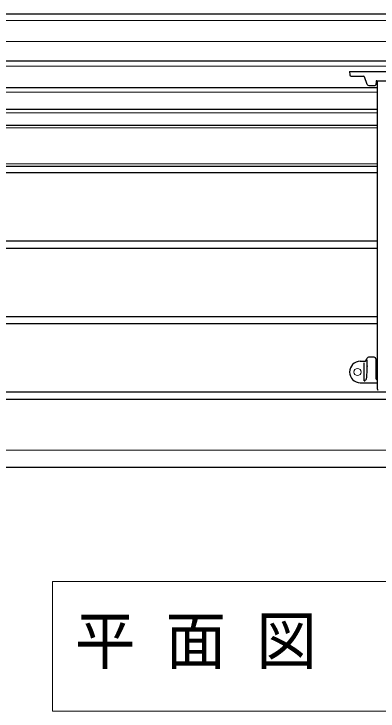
# Model space of a CAD drawing. Units: millimetres on the paper, scale 1:20. Extents: x -385 to 0, y 0 to 267.
# Drawn here: x -282.25 to -259.38, y 191.12 to 234.92 of the extents above; entities that cross this region are included whole.
import ezdxf

# ---------------------------------------------------------------- set-up
doc = ezdxf.new("R2010")
doc.units = ezdxf.units.MM
doc.layers.add('1_20', color=7, linetype='Continuous', lineweight=25)
doc.styles.add('ＭＳ ゴシック', font='')
doc.styles.get('ＭＳ ゴシック').set_extended_font_data('MS Gothic')

msp = doc.modelspace()

# ---------------------------------------------------------------- linework, layer by layer
at = {"layer": '1_20', "color": 40}
for p, q in [((-294.675, 234.916), (-258.425, 234.916)), ((-294.675, 231.979), (-258.425, 231.979)), ((-294.675, 230.287), (-259.425, 230.287)), ((-294.675, 228.935), (-259.425, 228.935)), ((-294.675, 227.931), (-259.425, 227.931)), ((-294.675, 225.359), (-259.425, 225.359)), ((-296.086, 224.949), (-259.425, 224.949)), ((-300.572, 220.659), (-259.425, 220.659)), ((-301.701, 220.205), (-259.425, 220.205)), ((-301.847, 215.916), (-259.425, 215.916)), ((-301.5, 215.462), (-259.425, 215.462)), ((-300.119, 211.172), (-258.425, 211.172)), ((-299.761, 210.718), (-258.425, 210.718)), ((-294.015, 206.434), (-258.425, 206.434))]:
    msp.add_line(p, q, dxfattribs=at)
at = {"layer": '1_20', "color": 12, "lineweight": 13}
for p, q in [((-294.675, 234.512), (-258.425, 234.512)), ((-294.675, 233.184), (-258.425, 233.184)), ((-294.675, 231.633), (-258.425, 231.633)), ((-294.675, 229.995), (-259.425, 229.995)), ((-294.675, 228.703), (-259.425, 228.703)), ((-294.675, 227.756), (-259.425, 227.756)), ((-294.675, 225.497), (-259.425, 225.497)), ((-294.015, 207.503), (-258.425, 207.503))]:
    msp.add_line(p, q, dxfattribs=at)
at = {"layer": '1_20', "color": 2}
for p, q in [((-261.175, 231.299), (-258.425, 231.299)), ((-261.175, 231.299), (-261.164, 231.094)), ((-261.064, 230.999), (-260.291, 230.999)), ((-260.062, 230.488), (-260.244, 230.967)), ((-259.969, 230.424), (-259.568, 230.424)), ((-259.508, 230.674), (-259.518, 230.471)), ((-259.458, 230.721), (-258.425, 230.721)), ((-259.425, 211.345), (-259.425, 230.721)), ((-260.163, 213.111), (-260.066, 213.294)), ((-259.621, 213.347), (-259.978, 213.347)), ((-260.5, 213.097), (-260.185, 213.097)), ((-260.257, 211.859), (-260.257, 212.996)), ((-260.061, 212.772), (-260.061, 213.189)), ((-259.521, 213.247), (-259.521, 212.005)), ((-260.5, 211.747), (-259.425, 211.747)), ((-259.471, 211.955), (-259.425, 211.955))]:
    msp.add_line(p, q, dxfattribs=at)
at = {"layer": '1_20', "lineweight": 13}
for p, q in [((-279.825, 199.257), (-279.825, 191.123)), ((-237.025, 199.257), (-279.825, 199.257)), ((-279.825, 191.123), (-237.025, 191.123))]:
    msp.add_line(p, q, dxfattribs=at)
at = {"layer": '1_20', "color": 2}
msp.add_lwpolyline([(-260.257, 211.859), (-260.219, 211.877), (-260.184, 211.9), (-260.154, 211.927), (-260.129, 211.96), (-260.112, 211.997), (-260.1, 212.039), (-260.092, 212.087), (-260.086, 212.143), (-260.081, 212.212), (-260.077, 212.288), (-260.073, 212.368), (-260.07, 212.45), (-260.068, 212.53), (-260.066, 212.606), (-260.064, 212.674), (-260.063, 212.732), (-260.062, 212.778), (-260.061, 212.807), (-260.061, 212.818), (-260.061, 212.807), (-260.061, 212.772)], dxfattribs=at)
at = {"layer": '1_20', "color": 2, "lineweight": 13}
msp.add_circle((-260.675, 212.422), 0.225, dxfattribs=at)
at = {"layer": '1_20', "color": 2}
for centre, radius, start, end in [((-261.064, 231.099), 0.1, 183, 270), ((-260.291, 230.949), 0.05, 20.7969, 90), ((-259.969, 230.524), 0.1, 200.7969, 270), ((-259.568, 230.474), 0.05, 270, 357), ((-259.458, 230.671), 0.05, 90, 177), ((-259.978, 213.247), 0.1, 90, 152.1325), ((-259.621, 213.247), 0.1, 0, 90), ((-260.5, 212.422), 0.675, 90, 270), ((-260.185, 213.122), 0.025, 270, 332.1325), ((-259.471, 212.005), 0.05, 180, 270), ((-259.375, 211.345), 0.05, 180, 261.4692)]:
    msp.add_arc(centre, radius, start, end, dxfattribs=at)

# ---------------------------------------------------------------- texts
at = {"layer": '1_20', "insert": (-278.425, 195.19), "char_height": 2.933, "attachment_point": 4, "style": 'ＭＳ ゴシック'}
msp.add_mtext('\\T1.5;\\W0.95;平面図\u3000S=1/20', dxfattribs=at)

doc.saveas('drawing.dxf')
